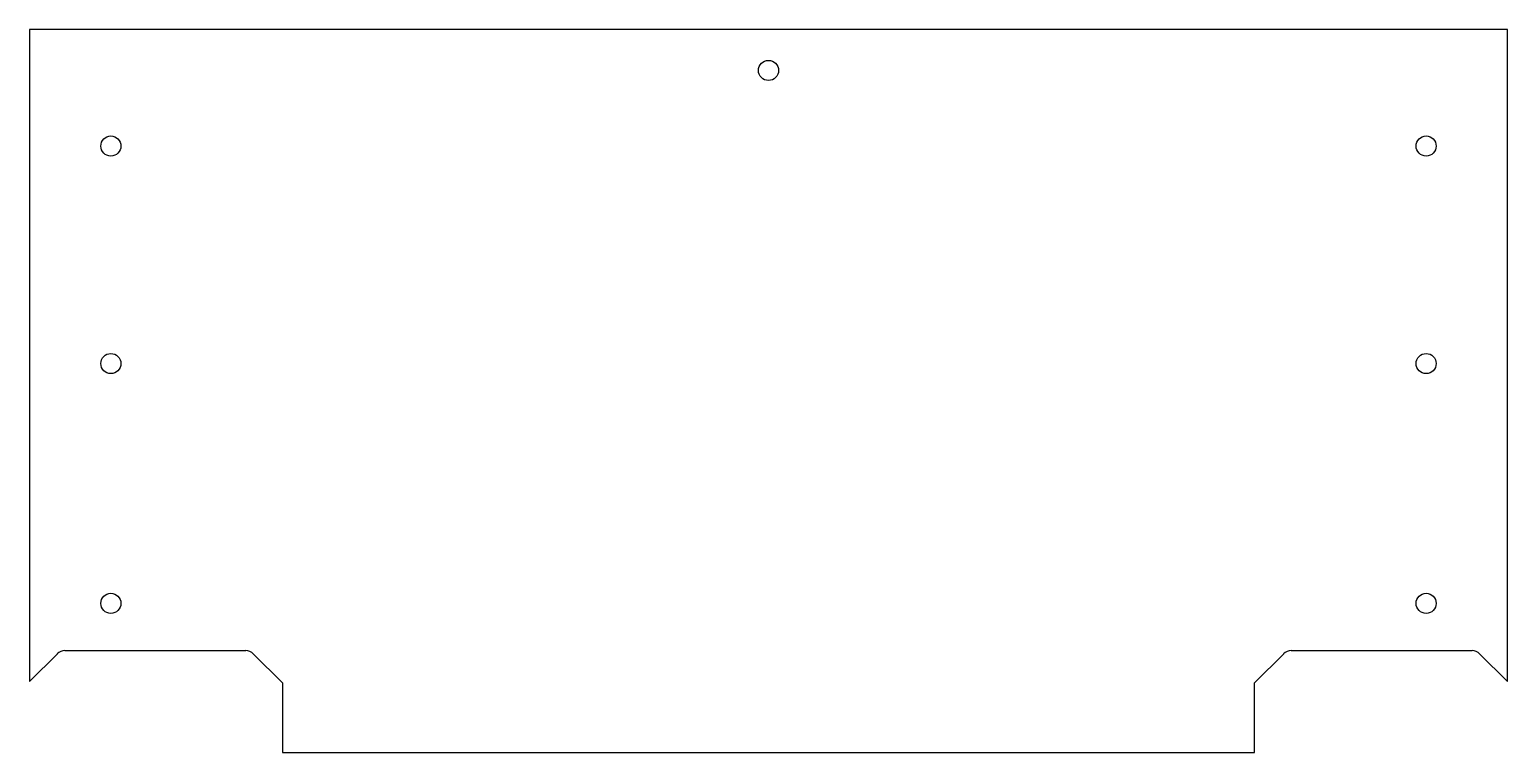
# Model space of a CAD drawing. Header units: millimetres. Extents: x -178 to 57, y 36 to 151.
import ezdxf

# ---------------------------------------------------------------- set-up
doc = ezdxf.new("R2010")
doc.units = ezdxf.units.MM

msp = doc.modelspace()

# ---------------------------------------------------------------- linework, layer by layer
at = {"color": 7, "linetype": 'Continuous', "lineweight": 25}
for p, q in [((-178.27, 151.07), (-178.27, 47.35)), ((56.73, 151.07), (-178.27, 151.07)), ((56.73, 47.35), (56.73, 151.07)), ((-178.27, 47.35), (-173.85, 51.77)), ((-172.65, 52.27), (-143.89, 52.27)), ((-142.69, 51.77), (-138.07, 47.15)), ((16.53, 47.15), (21.15, 51.77)), ((22.35, 52.27), (51.11, 52.27)), ((52.31, 51.77), (56.73, 47.35)), ((-138.07, 47.15), (-138.07, 36.07)), ((16.53, 36.07), (16.53, 47.15)), ((-138.07, 36.07), (16.53, 36.07))]:
    msp.add_line(p, q, dxfattribs=at)
for centre in [(-60.77, 144.57), (-165.34, 132.54), (43.8, 132.54), (-165.34, 97.93), (43.8, 97.93), (-165.34, 59.79), (43.8, 59.79)]:
    msp.add_circle(centre, 1.6, dxfattribs=at)
for centre, start, end in [((-172.65, 50.57), 90, 135), ((-143.89, 50.57), 45, 90), ((22.35, 50.57), 90, 135), ((51.11, 50.57), 45, 90)]:
    msp.add_arc(centre, 1.7, start, end, dxfattribs=at)

doc.saveas('drawing.dxf')
